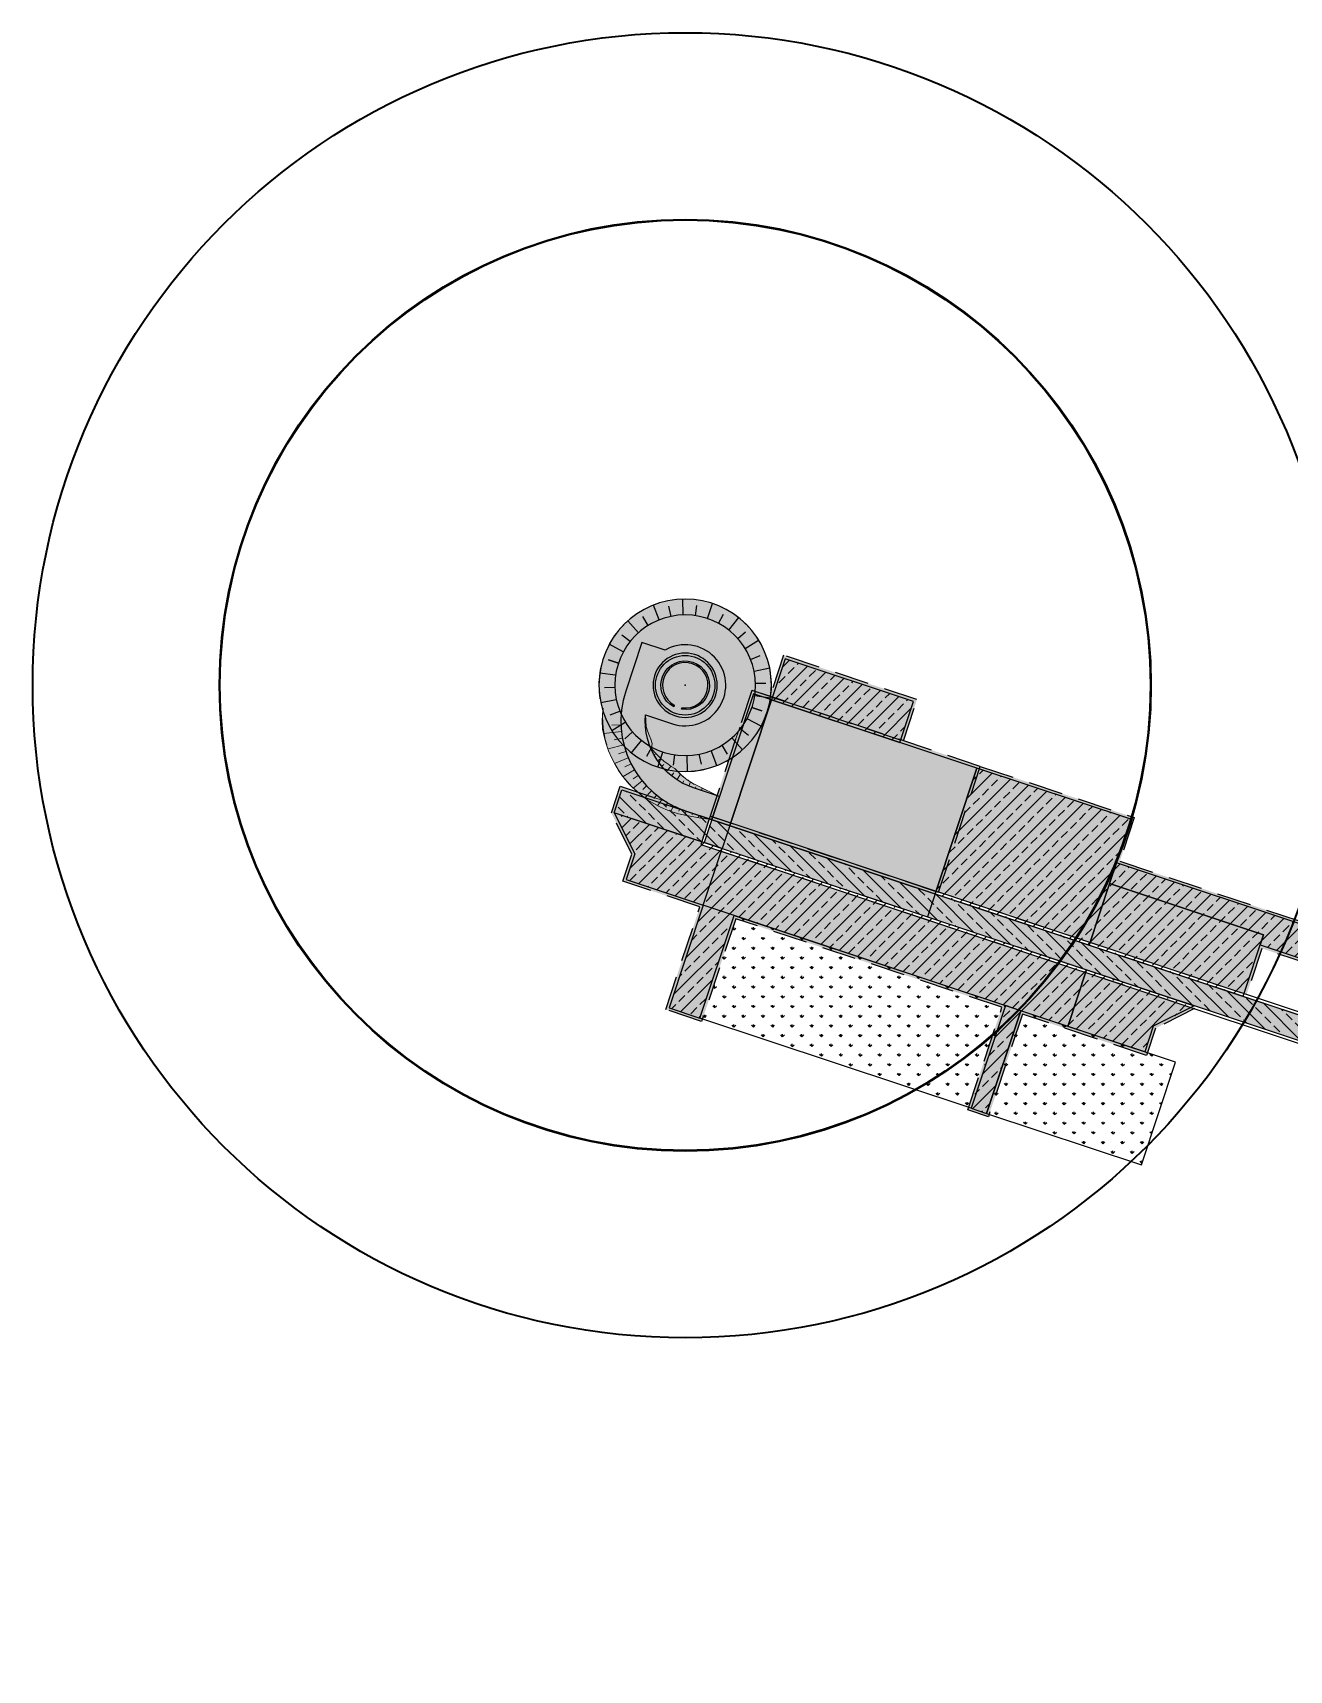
# Model space of a CAD drawing. Extents: x 466263 to 469319, y 5887365 to 5890189.
# Drawn here: x 467987.8 to 468220.1, y 5887468.1 to 5887770.8 of the extents above; entities that cross this region are included whole.
import ezdxf

# ---------------------------------------------------------------- set-up
doc = ezdxf.new("R2010")
doc.units = 0
doc.header["$MEASUREMENT"] = 0
doc.linetypes.add('VERDECKT', pattern=[9.524999999999995, 6.349999999999997, -3.174999999999998])
doc.layers.get('0').update_dxf_attribs({"linetype": 'CONTINUOUS'})
for name, color, linetype, transparency in [('UTEC -Flächen mit Böschung 0.5 m- KSF dauerhaft', 24, 'VERDECKT', 0.5), ('UTEC -Flächen mit Böschung 0.5 m- KSF temporär', 54, 'VERDECKT', 0.5), ('UTEC -Flächen mit Böschung 0.5 m- Zuwegung dauerhaft', 32, 'VERDECKT', 0.5), ('UTEC -Flächen- Fundament', 162, 'VERDECKT', 0.5), ('UTEC -Flächen- KSF Blattlager', 254, 'CONTINUOUS', 0.5), ('UTEC -Flächen- KSF dauerhaft', 252, 'CONTINUOUS', 0.5), ('UTEC -Flächen- KSF temporär', 254, 'CONTINUOUS', 0.5), ('UTEC -Flächen- Zuwegung dauerhaft', 33, 'CONTINUOUS', 0.5)]:
    doc.layers.add(name, color=color, linetype=linetype, transparency=transparency)
for name, color, linetype, lineweight in [('UTEC -WKA- Kreise - Baulast', 70, 'CONTINUOUS', 35), ('UTEC -WKA- Kreise - Rotor (ohne Exzentrizität)', 150, 'CONTINUOUS', 35), ('UTEC -WKA- Kreise - Rotorüberstrich (mit Exzentrizität)', 150, 'CONTINUOUS', 35)]:
    doc.layers.add(name, color=color, linetype=linetype, lineweight=lineweight)
for name, color, linetype in [('UTEC -WKA- Kreise - Standort', 10, 'CONTINUOUS'), ('UTEC -WKA- KSF Blattlager', 253, 'CONTINUOUS'), ('UTEC -WKA- KSF dauerhaft', 7, 'CONTINUOUS'), ('UTEC -WKA- KSF temporär', 253, 'CONTINUOUS'), ('UTEC -WKA- Turm & Fundament', 7, 'CONTINUOUS'), ('UTEC -WKA- Turm & Fundament Schraffur', 253, 'CONTINUOUS'), ('UTEC -Zuwegung- dauerhaft', 34, 'CONTINUOUS')]:
    doc.layers.add(name, color=color, linetype=linetype)
doc.layers.add('UTEC __Hilfslinien__', color=201, linetype='CONTINUOUS', plot=False)

# ---------------------------------------------------------------- blocks, each defined once
blk = doc.blocks.new('WKA - Fundament')
at = {"layer": 'UTEC -WKA- Turm & Fundament'}
for radius in [13, 5.94]:
    blk.add_circle((0, 0), radius, dxfattribs=at)
at = {"layer": 'UTEC -WKA- Turm & Fundament Schraffur'}
for points in [[(-2.2737e-12, 13), (-3.638e-12, 15.94399999999905)], [(-8.356238925919111, 9.958577760551632), (-10.24860564883261, 12.21381260109001)], [(-6.499999999992722, 11.25833024920166), (-7.457968019860345, 12.91757953163915)], [(-4.446261863225116, 12.21600407022015), (-5.453169165174356, 14.98245914581139)], [(-2.257426309660559, 12.8025007891606), (-2.590125111487167, 14.68932945537017)], [(2.257426309667605, 12.80250078915924), (2.590125111494669, 14.68932945537199)], [(4.446261863231483, 12.21600407021742), (5.453169165181633, 14.98245914581139)], [(6.499999999998181, 11.25833024919848), (7.457968019870349, 12.91757953164415)], [(8.356238925923435, 9.958577760547996), (10.24860564883988, 12.21381260109001)], [(-9.958577760542992, 8.356238925929574), (-11.42626991715178, 9.587778873221849)], [(9.958577760545948, 8.356238925925936), (11.42626991716611, 9.587778873227762)], [(-11.25833024919552, 6.500000000003637), (-13.80790903793104, 7.972000000000661)], [(11.25833024919734, 6.500000000000452), (13.80790903793831, 7.972000000000661)], [(-12.21600407021583, 4.446261863236486), (-14.01639502864964, 5.101550582148774)], [(12.21600407021651, 4.446261863234211), (14.01639502866737, 5.101550582152412)], [(-12.80250078915833, 2.2574263096717), (-15.70177481401924, 2.768646544721832)], [(-14.91593603973206, 0), (-13, 0)], [(-13, 0), (-14.91593603973206, 0)], [(12.80250078915855, 2.257426309670333), (15.70177481402652, 2.768646544721832)], [(13, 0), (14.91593603975116, 0)], [(14.91593603975116, 0), (13, 0)], [(-15.70177481402675, -2.768646544721375), (-12.80250078915878, -2.257426309669881)], [(15.70177481403402, -2.768646544721375), (12.80250078915901, -2.257426309668517)], [(-14.01639502865191, -5.101550582146046), (-12.21600407021674, -4.446261863233758)], [(14.01639502866965, -5.101550582150136), (12.21600407021765, -4.446261863231483)], [(-13.80790903793831, -7.972000000001571), (-11.25833024919689, -6.500000000001362)], [(-11.42626991715656, -9.587778873220033), (-9.958577760545722, -8.356238925925936)], [(11.42626991717065, -9.587778873225943), (9.958577760548678, -8.356238925922298)], [(13.80790903794559, -7.972000000001571), (11.2583302491987, -6.499999999998181)], [(-10.24860564884125, -12.21381260109047), (-8.356238925924117, -9.95857776054754)], [(-7.457968019866711, -12.91757953163869), (-6.499999999997726, -11.25833024919893)], [(7.457968019876942, -12.91757953164415), (6.500000000003183, -11.25833024919575)], [(10.24860564884852, -12.21381260109047), (8.356238925928206, -9.958577760543903)], [(-5.453169165181178, -14.98245914581184), (-4.446261863231028, -12.21600407021788)], [(-2.590125111494669, -14.68932945537244), (-2.257426309667605, -12.80250078915924)], [(1.04592e-11, -15.94400000000087), (9.0949e-12, -13)], [(2.590125111502401, -14.68932945537426), (2.257426309674654, -12.80250078915787)], [(5.453169165188455, -14.98245914581184), (4.446261863237396, -12.2160040702156)]]:
    blk.add_lwpolyline(points, dxfattribs=at)
blk.add_circle((0, 0), 15.944, dxfattribs=at)

msp = doc.modelspace()

# ---------------------------------------------------------------- hatches: boundary and pattern name
at = {"layer": 'UTEC -Flächen mit Böschung 0.5 m- KSF dauerhaft'}
h = msp.add_hatch(color=256, dxfattribs=at)
h.dxf.hatch_style = 1
h.paths.add_polyline_path([(468120.7235051699, 5887649.26169188), (468112.991238372, 5887626.013852192), (468155.2169063762, 5887611.969530866), (468162.9491731749, 5887635.217370553)])
at = {"layer": 'UTEC -Flächen mit Böschung 0.5 m- KSF temporär'}
h = msp.add_hatch(color=256, dxfattribs=at)
h.dxf.hatch_style = 1
h.paths.add_polyline_path([(468188.7332924746, 5887617.683711726), (468306.5608143899, 5887578.494098935), (468301.5111707667, 5887563.311836281), (468291.1863027036, 5887566.745903085), (468294.0527516611, 5887575.277270067), (468281.4132149746, 5887579.48119917), (468278.5727904366, 5887570.941176427), (468257.9751031481, 5887577.791998511), (468265.1917062434, 5887581.406244684), (468266.2309523212, 5887584.530842794), (468248.2020154203, 5887590.527294596), (468245.361590882, 5887581.987271853), (468224.7639035947, 5887588.838093936), (468231.980506688, 5887592.452340109), (468233.0197527667, 5887595.576938219), (468214.9908158654, 5887601.573390021), (468212.1503913275, 5887593.033367279), (468155.2169063762, 5887611.969530866), (468162.9491731749, 5887635.217370553), (468191.4159156502, 5887625.749288758)])
h.paths.add_polyline_path([(468151.2406237489, 5887647.542542778), (468126.5694469369, 5887655.748213663), (468124.0446251254, 5887648.157082338), (468148.7158019364, 5887639.951411451)])
edge = h.paths.add_edge_path()
edge.add_line((468202.5455211443, 5887590.431724203), (468195.32891805, 5887586.817478027))
edge.add_line((468195.32891805, 5887586.817478027), (468193.6584665193, 5887581.795097087))
edge.add_line((468193.6584665193, 5887581.795097087), (468170.7427388266, 5887589.416902931))
edge.add_line((468170.7427388266, 5887589.416902931), (468164.4306842975, 5887570.439074615))
edge.add_line((468164.4306842975, 5887570.439074615), (468160.6351186342, 5887571.70148552))
edge.add_line((468160.6351186342, 5887571.70148552), (468166.947173163, 5887590.679313838))
edge.add_line((468166.947173163, 5887590.679313838), (468117.747153252, 5887607.043315203))
edge.add_line((468117.747153252, 5887607.043315203), (468111.4350987221, 5887588.065486887))
edge.add_line((468111.4350987221, 5887588.065486887), (468104.792858812, 5887590.274705972))
edge.add_line((468104.792858812, 5887590.274705972), (468111.1049133412, 5887609.252534287))
edge.add_line((468111.1049133412, 5887609.252534287), (468096.8715421036, 5887613.986575185))
edge.add_line((468096.8715421036, 5887613.986575185), (468098.541993634, 5887619.008956124))
edge.add_line((468098.541993634, 5887619.008956124), (468094.7422614979, 5887626.59592098))
edge.add_line((468094.7422614979, 5887626.59592098), (468096.3856385939, 5887631.536899906))
edge.add_line((468096.3856385939, 5887631.536899906), (468104.6884384835, 5887628.775376049))
edge.add_arc((468114.0409400362, 5887643.693702645), 17.60754820276382, 237.9158422495276, 251.5819254124205)
edge.add_line((468108.4778641518, 5887626.988076633), (468112.8334370089, 5887625.539406485))
edge.add_line((468112.8334370089, 5887625.539406485), (468111.2554233766, 5887620.794949405))
edge.add_line((468111.2554233766, 5887620.794949405), (468202.5455211443, 5887590.431724203))
at = {"layer": 'UTEC -Flächen- Fundament'}
h = msp.add_hatch(color=256, dxfattribs=at)
h.dxf.hatch_style = 1
edge = h.paths.add_edge_path()
edge.add_line((468116.463452489, 5887636.453414002), (468120.7235051699, 5887649.26169188))
edge.add_line((468120.7235051699, 5887649.26169188), (468124.0446251254, 5887648.157082338))
edge.add_line((468124.0446251254, 5887648.157082338), (468124.2770540214, 5887648.85590325))
edge.add_arc((468108.3900000003, 5887650.202250348), 15.94399999939797, 355.1560476497608, 557.3213680116276)
edge.add_arc((468111.3354842767, 5887644.375273317), 18.19849336762634, 176.597891484099, 229.8315644383984)
edge.add_line((468099.5967861315, 5887630.468867356), (468104.6884384835, 5887628.775376049))
edge.add_arc((468114.0409400424, 5887643.69370265), 17.60754821080652, 237.9158422420145, 251.5819254000739)
edge.add_line((468108.4778641518, 5887626.988076633), (468112.8334370082, 5887625.539406485))
edge.add_line((468112.8334370082, 5887625.539406485), (468114.2720637988, 5887629.841143112))
edge.add_line((468114.2720637988, 5887629.841143112), (468110.2070134034, 5887631.855628058))
edge.add_arc((468115.5019371458, 5887642.136682915), 11.56444146571269, 222.8184701460047, 242.7507375691622, ccw=False)
edge.add_arc((468108.1150779614, 5887651.097687687), 16.85675262299243, 266.2728246750915, 299.6865022020679)
at = {"layer": 'UTEC -Flächen- KSF Blattlager'}
h = msp.add_hatch(dxfattribs=at)
h.set_pattern_fill('GRASS', color=256, scale=0.1)
h.set_pattern_definition([(90, (0, 0), (-1.796051224, 1.796051224), [0.4762500000000001, -3.115852448]), (45, (0, 0), (-1.79605122421383, 1.79605122421383), [0.4762500000000001, -2.06375]), (135, (0, 0), (-1.79605122421383, -1.79605122421383), [0.4762500000000001, -2.06375])])
h.paths.add_polyline_path([(468199.0351706697, 5887580.533727798), (468170.4260944822, 5887590.049150002), (468164.1140399531, 5887571.071321684), (468192.7231161409, 5887561.555899481)])
h.paths.add_polyline_path([(468161.2673657056, 5887572.018129865), (468111.1184543783, 5887588.697733957), (468117.4305089071, 5887607.675562275), (468167.5794202345, 5887590.995958182)])
at = {"layer": 'UTEC -Flächen- KSF dauerhaft'}
h = msp.add_hatch(dxfattribs=at)
h.set_pattern_fill('GRAVEL', color=256, scale=2)
h.set_pattern_definition([(228.012787504, (1.439999999999999, 2), (-16.00000000000012, -18), [0.269072, -26.6381760941474]), (184.969740728, (1.26, 1.8), (23.99999999999995, 2.00000000000007), [0.461736, -45.71184952245999]), (132.510447078, (0.8, 1.759999999999999), (20.00000000000023, -21.99999999999973), [0.325576, -32.2320651921994]), (267.273689006, (0.02, 1.26), (2.000000000000043, 40.00000000000003), [0.4204760000000002, -41.62711608325799]), (292.833654178, (0, 0.84), (-9.999999999999975, 24.00000000000006), [0.4123099999999999, -40.81874625617659]), (357.273689006, (0.16, 0.4600000000000001), (-40.00000000000003, 2.000000000000051), [0.4204760000000002, -41.62711608325799]), (37.6942404667, (0.58, 0.4400000000000003), (-26, -19.99999999999994), [0.556058, -55.049697097832]), (72.2553283749, (1.02, 0.7800000000000002), (14.00000000000005, 44.00000000000001), [0.5249759999999999, -51.97264299362679]), (121.429565615, (1.179999999999999, 1.28), (-16.00000000000004, 25.99999999999998), [0.4219000000000002, -41.76814621945799]), (175.236358309, (0.9599999999999999, 1.639999999999995), (21.99999999999997, -2.000000000000073), [0.4816640000000004, -23.6015251575846]), (222.397437798, (0.48, 1.679999999999999), (-23.99999999999993, -21.99999999999994), [0.622896, -61.6667500095898]), (138.814074834, (2, 1.239999999999997), (-14.00000000000006, 12), [0.212602, -21.04768962546939]), (171.46923439, (1.84, 1.379999999999999), (26, -3.99999999999999), [0.404474, -40.043022832314]), (225, (1.439999999999999, 1.439999999999999), (-2e-16, -1.999999999999864), [0.282842, -2.5455851247462]), (203.198590514, (1.3, 1.679999999999999), (9.999999999999975, 3.999999999999948), [0.152316, -15.0792302117278]), (291.801409486, (1.159999999999999, 1.62), (-1.999999999999366, 6.000000000000205), [0.215406, -10.554923614269]), (30.96375653209999, (1.239999999999997, 1.419999999999999), (6.000000000000102, 3.999999999999958), [0.349858, -11.3120457896906]), (161.565051177, (1.54, 1.6), (4.000000000000023, -1.999999999999953), [0.252982, -6.071573320336798]), (16.389540334, (0, 1.62), (19.99999999999993, 6.000000000000087), [0.3544, -35.0856902933388]), (70.3461759419, (0.34, 1.719999999999999), (-8.00000000000244, -22.00000000000679), [0.2973219999999999, -29.434815494638]), (293.198590514, (1.54, 2), (-3.999999999999941, 9.999999999999982), [0.30463, -14.9269162117278]), (343.610459666, (1.659999999999999, 1.719999999999999), (-19.99999999999993, 6.000000000000087), [0.3544, -35.08569029333799]), (339.44395478, (0, 0.38), (-10.00000000000007, 4.000000000000047), [0.3417599999999999, -16.74624749063499]), (294.775140569, (0.32, 0.26), (-10.00000000000001, 22.00000000000001), [0.286356, -28.349286126552]), (66.8014094864, (1.56, 0), (3.999999999999961, 9.99999999999994), [0.30463, -14.9269162117278]), (17.3540246363, (1.679999999999999, 0.28), (-25.99999999999996, -7.999999999999922), [0.335262, -33.19084722848]), (69.4439547804, (0.58, 0), (-4.000000000000013, -9.999999999999908), [0.17088, -16.91712749063499]), (101.309932474, (1.439999999999999, 0), (-1.999999999999926, 8.000000000000023), [0.10198, -10.0960590271856]), (165.963756532, (1.419999999999999, 0.1), (5.999999999999917, -2.000000000000002), [0.41231, -7.8339012512354]), (186.009005957, (1.02, 0.2), (20.00000000000009, 1.999999999999965), [0.3821, -37.82784634908561]), (303.690067526, (1.239999999999997, 1.239999999999997), (-1.999999999999974, 3.999999999999971), [0.2884439999999999, -6.922658550927999]), (353.157226587, (1.399999999999999, 1), (34.00000000000004, -4.000000000000103), [0.5035880000000001, -49.8551252480566]), (60.9453959009, (1.9, 0.9399999999999998), (-7.999999999999951, -13.99999999999995), [0.205912, -20.385348281974]), (90, (2, 1.12), (-1.999999999999999, 2), [0.12, -1.879999999999999]), (120.256437164, (0.98, 0.26), (8.000000000000018, -14.00000000000001), [0.277848, -27.50703997889961]), (48.01278750419999, (0.84, 0.5), (16, 17.99999999999995), [0.538144, -26.3691040941474]), (0, (1.199999999999999, 0.9), (2, 2), [0.5200000000000001, -1.479999999999999]), (325.304846469, (1.719999999999999, 0.9), (20.00000000000028, -13.99999999999965), [0.3162279999999999, -31.306548601684]), (254.0546040990001, (1.98, 0.72), (-2.000000000000073, -8.000000000000009), [0.291204, -14.269015778561]), (207.645975364, (1.9, 0.4400000000000003), (-37.9999999999999, -20.0000000000001), [0.47413, -46.93894836451878]), (175.42607874, (1.479999999999999, 0.22), (-25.99999999999991, 2.000000000000002), [0.501598, -49.6581468159378])])
edge = h.paths.add_edge_path()
edge.add_line((468114.7280949857, 5887629.651616492), (468109.8980764208, 5887631.258088005))
edge.add_arc((468114.0009118639, 5887643.593676409), 12.99999999878875, 174.9451601321623, 251.6027963359436, ccw=False)
edge.add_line((468101.0514711804, 5887644.739095967), (468106.0229795522, 5887643.085564731))
edge.add_arc((468108.3900000006, 5887650.20225035), 7.49999999984615, 251.6027963338316, 479.7924814373575)
edge.add_line((468104.66354936, 5887656.710980305), (468100.3935379886, 5887658.131192575))
edge.add_line((468100.3935379886, 5887658.131192575), (468097.3953120875, 5887649.116724125))
edge.add_arc((468114.0009118658, 5887643.59367641), 17.50000000153008, 161.6027963303321, 251.6027963314184)
edge.add_line((468108.4778641518, 5887626.988076633), (468113.3078827167, 5887625.381605121))
edge.add_line((468113.3078827167, 5887625.381605121), (468114.7280949857, 5887629.651616492))
edge = h.paths.add_edge_path(flags=16)
edge.add_arc((468108.3900000005, 5887650.20225035), 5.5, 0, 360)
h = msp.add_hatch(color=256, dxfattribs=at)
h.dxf.hatch_style = 1
h.paths.add_polyline_path([(468124.3612694701, 5887647.524835267), (468121.0401495146, 5887648.62944481), (468113.3078827167, 5887625.381605121), (468116.6290026721, 5887624.276995579)])
h.paths.add_polyline_path([(468162.3169261039, 5887634.900726209), (468124.3612694701, 5887647.524835267), (468116.6290026721, 5887624.276995579), (468154.5846593059, 5887611.652886521)])
at = {"layer": 'UTEC -Flächen- KSF temporär'}
h = msp.add_hatch(dxfattribs=at)
h.set_pattern_fill('ANSI33', color=256, scale=0.5)
h.set_pattern_definition([(45, (-1, 0), (-2.245064030267287, 2.245064030267287), []), (45, (1.245064999999998, 0), (-2.245064030267287, 2.245064030267287), [1.587499999999999, -0.79375])])
h.paths.add_polyline_path([(468339.9236719391, 5887566.870631149), (468188.1010454043, 5887617.367067381), (468186.8386344985, 5887613.571501718), (468215.3053769736, 5887604.103419924), (468214.6741715208, 5887602.205637092), (468233.6519998377, 5887595.893582564), (468234.2832052905, 5887597.791365395), (468248.5165765283, 5887593.057324497), (468247.8853710754, 5887591.159541666), (468266.8631993922, 5887584.847487138), (468267.494404845, 5887586.745269969), (468281.7277760828, 5887582.011229072), (468281.0965706297, 5887580.113446241), (468300.0743989466, 5887573.801391712), (468300.7056043996, 5887575.699174544), (468314.9389756372, 5887570.965133647), (468314.3077701843, 5887569.067350815), (468338.0300555803, 5887561.177282655)])
h.paths.add_polyline_path([(468314.9389756372, 5887570.965133647), (468300.7056043996, 5887575.699174544), (468298.8119880409, 5887570.005826047), (468291.2250231871, 5887566.206093914), (468311.1517429199, 5887559.578436658)])
h.paths.add_polyline_path([(468281.7277760828, 5887582.011229072), (468267.494404845, 5887586.745269969), (468265.6007884864, 5887581.051921475), (468258.0138236327, 5887577.252189337), (468277.9405433653, 5887570.624532083)], flags=17)
h.paths.add_polyline_path([(468215.3053769736, 5887604.103419924), (468186.8386344985, 5887613.571501718), (468183.0514017811, 5887602.184804727), (468211.5181442564, 5887592.716722934)])
h.paths.add_polyline_path([(468248.5165765283, 5887593.057324497), (468234.2832052905, 5887597.791365395), (468232.3895889319, 5887592.0980169), (468224.8026240782, 5887588.298284763), (468244.729343811, 5887581.670627509)], flags=17)
h.paths.add_polyline_path([(468154.5846593059, 5887611.652886521), (468183.0514017811, 5887602.184804727), (468190.783668579, 5887625.432644415), (468162.3169261039, 5887634.900726209)])
h.paths.add_polyline_path([(468170.4260944822, 5887590.049150002), (468167.5794202345, 5887590.995958182), (468161.2673657056, 5887572.018129865), (468164.1140399531, 5887571.071321684)])
h.paths.add_polyline_path([(468117.4305089071, 5887607.675562275), (468111.7371604123, 5887609.569178634), (468105.4251058832, 5887590.591350316), (468111.1184543783, 5887588.697733957)])
h.paths.add_polyline_path([(468179.108450937, 5887587.161385056), (468111.7371604123, 5887609.569178634), (468115.2087904031, 5887620.006984207), (468182.580080928, 5887597.59919063)])
h.paths.add_polyline_path([(468182.580080928, 5887597.59919063), (468202.5068006606, 5887590.971533374), (468194.9198358068, 5887587.171801238), (468193.3418221746, 5887582.427344157), (468179.108450937, 5887587.161385056)])
h.paths.add_polyline_path([(468115.2087904031, 5887620.006984207), (468095.2820706703, 5887626.634641462), (468099.0818028068, 5887619.047676609), (468097.5037891746, 5887614.303219529), (468111.7371604123, 5887609.569178634)])
h.paths.add_polyline_path([(468150.6083766777, 5887647.225898432), (468126.8860912815, 5887655.115966594), (468124.3612694701, 5887647.524835267), (468148.0835548661, 5887639.634767106)])
h = msp.add_hatch(dxfattribs=at)
h.set_pattern_fill('ANSI33', color=256, scale=0.5, angle=90)
h.set_pattern_definition([(135, (-1, 0), (-2.245064030267287, -2.245064030267287), []), (135, (-0.9999999999999998, 2.245065), (-2.245064030267287, -2.245064030267287), [1.587499999999999, -0.79375])])
h.paths.add_polyline_path([(468333.4538160468, 5887547.418357122), (468095.2820706703, 5887626.634641462), (468096.7022829395, 5887630.904652834), (468334.8740283159, 5887551.688368496)])
at = {"layer": 'UTEC -Flächen- Zuwegung dauerhaft', "linetype": 'ByBlock', "transparency": 33554687}
h = msp.add_hatch(color=256, dxfattribs=at)
h.dxf.hatch_style = 1
edge = h.paths.add_edge_path()
edge.add_arc((468571.8935539497, 5887475.896195176), 2.750000001197772, 251.7160832827831, 339.5648113219718, ccw=False)
edge.add_line((468571.0308076308, 5887473.28503283), (468505.978431448, 5887494.778784075))
edge.add_line((468505.978431448, 5887494.778784075), (468113.3078827167, 5887625.381605121))
edge.add_line((468113.3078827167, 5887625.381605121), (468111.8876704477, 5887621.111593752))
edge.add_line((468111.8876704477, 5887621.111593752), (468504.5582191789, 5887490.508772704))
edge.add_line((468504.5582191789, 5887490.508772704), (468569.6190409272, 5887469.012221721))
edge.add_arc((468571.8935539509, 5887475.896195175), 7.24999999995859, 251.7160832607949, 271.8557816809544)
edge.add_line((468572.1283367739, 5887468.649997756), (468574.4704902201, 5887474.936039218))

# ---------------------------------------------------------------- linework, layer by layer
at = {"layer": 'UTEC -Flächen mit Böschung 0.5 m- KSF dauerhaft'}
msp.add_lwpolyline([(468120.7235051699, 5887649.26169188), (468112.991238372, 5887626.013852192), (468155.2169063762, 5887611.969530866), (468162.9491731749, 5887635.217370553)], close=True, dxfattribs=at)
at = {"layer": 'UTEC -Flächen mit Böschung 0.5 m- KSF temporär'}
for points in [[(468151.2406237489, 5887647.542542778), (468126.5694469369, 5887655.748213663), (468124.0446251254, 5887648.157082338), (468148.7158019364, 5887639.951411451)], [(468188.7332924746, 5887617.683711726), (468306.5608143899, 5887578.494098935), (468301.5111707667, 5887563.311836281), (468291.1863027036, 5887566.745903085), (468294.0527516611, 5887575.277270067), (468281.4132149746, 5887579.48119917), (468278.5727904366, 5887570.941176427), (468257.9751031481, 5887577.791998511), (468265.1917062434, 5887581.406244684), (468266.2309523212, 5887584.530842794), (468248.2020154203, 5887590.527294596), (468245.361590882, 5887581.987271853), (468224.7639035947, 5887588.838093936), (468231.980506688, 5887592.452340109), (468233.0197527667, 5887595.576938219), (468214.9908158654, 5887601.573390021), (468212.1503913275, 5887593.033367279), (468155.2169063762, 5887611.969530866), (468162.9491731749, 5887635.217370553), (468191.4159156502, 5887625.749288758)]]:
    msp.add_lwpolyline(points, close=True, dxfattribs=at)
msp.add_lwpolyline([(468202.5455211443, 5887590.431724203), (468195.32891805, 5887586.817478027), (468193.6584665193, 5887581.795097087), (468170.7427388266, 5887589.416902931), (468164.4306842975, 5887570.439074615), (468160.6351186342, 5887571.70148552), (468166.947173163, 5887590.679313838), (468117.747153252, 5887607.043315203), (468111.4350987221, 5887588.065486887), (468104.792858812, 5887590.274705972), (468111.1049133412, 5887609.252534287), (468096.8715421036, 5887613.986575185), (468098.541993634, 5887619.008956124), (468094.7422614979, 5887626.59592098), (468096.3856385939, 5887631.536899906), (468104.6884384835, 5887628.775376049, 0.059700311974428), (468108.4778641518, 5887626.988076633), (468112.8334370089, 5887625.539406485), (468111.2554233766, 5887620.794949405)], format="xyb", close=True, dxfattribs=at)
at = {"layer": 'UTEC -Flächen mit Böschung 0.5 m- Zuwegung dauerhaft', "linetype": 'ByBlock'}
msp.add_lwpolyline([(468574.47049022, 5887474.936039218), (468574.001956353, 5887475.110613029, -0.4032586375194513), (468571.1876705977, 5887473.759789619), (468506.1357637365, 5887495.253385797), (468112.991238372, 5887626.013852192), (468111.2554233766, 5887620.794949405), (468504.4008868601, 5887490.034170991), (468569.46217796, 5887468.537464932, 0.0831807028971726), (468571.9406753601, 5887468.150260002)], format="xyb", close=True, dxfattribs=at)
at = {"layer": 'UTEC -Flächen- Fundament', "lineweight": 20}
msp.add_lwpolyline([(468116.463452489, 5887636.453414002), (468120.7235051699, 5887649.26169188), (468124.0446251254, 5887648.157082338), (468124.2770540214, 5887648.85590325, 1.214881448205386), (468093.1690631196, 5887645.455228497, 0.2365451246266793), (468099.5967861315, 5887630.468867356), (468104.6884384835, 5887628.775376049, 0.0597003119555851), (468108.4778641518, 5887626.988076633), (468112.8334370082, 5887625.539406485), (468114.2720637988, 5887629.841143112), (468110.2070134034, 5887631.855628058, -0.0871908699648406), (468107.0192944535, 5887634.276588808, 0.1468365393637837)], format="xyb", close=True, dxfattribs=at)
at = {"layer": 'UTEC -WKA- Kreise - Baulast'}
msp.add_circle((468108.3899999999, 5887650.20225035), 120.6039999999998, dxfattribs=at)
at = {"layer": 'UTEC -WKA- Kreise - Rotor (ohne Exzentrizität)'}
msp.add_circle((468108.3899999999, 5887650.20225035), 86, dxfattribs=at)
at = {"layer": 'UTEC -WKA- Kreise - Rotorüberstrich (mit Exzentrizität)'}
msp.add_circle((468108.3899999999, 5887650.20225035), 86.09799999999996, dxfattribs=at)
at = {"layer": 'UTEC -WKA- Kreise - Standort', "color": 6, "linetype": 'ByBlock'}
msp.add_point((468108.3899999999, 5887650.20225035), dxfattribs=at)
at = {"layer": 'UTEC -WKA- KSF Blattlager'}
for points in [[(468161.2673657056, 5887572.018129865), (468111.1184543783, 5887588.697733957), (468117.4305089071, 5887607.675562275), (468167.5794202345, 5887590.995958182)], [(468199.0351706697, 5887580.533727798), (468170.4260944822, 5887590.049150002), (468164.1140399531, 5887571.071321684), (468192.7231161409, 5887561.555899481)]]:
    msp.add_lwpolyline(points, close=True, dxfattribs=at)
at = {"layer": 'UTEC -WKA- KSF dauerhaft'}
msp.add_lwpolyline([(468114.7280949857, 5887629.651616492), (468109.8980764208, 5887631.258088005, -0.3475404855923581), (468101.0514711804, 5887644.739095967), (468106.0229795522, 5887643.085564731, 1.542658710510289), (468104.66354936, 5887656.710980305), (468100.3935379886, 5887658.131192575), (468097.3953120875, 5887649.116724125, 0.4142135623730952), (468108.4778641518, 5887626.988076633), (468113.3078827167, 5887625.381605121)], format="xyb", close=True, dxfattribs=at)
for points in [[(468124.3612694701, 5887647.524835267), (468121.0401495146, 5887648.62944481), (468113.3078827167, 5887625.381605121), (468116.6290026721, 5887624.276995579)], [(468162.3169261039, 5887634.900726209), (468124.3612694701, 5887647.524835267), (468116.6290026721, 5887624.276995579), (468154.5846593059, 5887611.652886521)]]:
    msp.add_lwpolyline(points, close=True, dxfattribs=at)
msp.add_circle((468108.3900000005, 5887650.20225035), 5.5, dxfattribs=at)
at = {"layer": 'UTEC -WKA- KSF temporär'}
for points in [[(468150.6083766777, 5887647.225898432), (468126.8860912815, 5887655.115966594), (468124.3612694701, 5887647.524835267), (468148.0835548661, 5887639.634767106)], [(468154.5846593059, 5887611.652886521), (468183.0514017811, 5887602.184804727), (468190.783668579, 5887625.432644415), (468162.3169261039, 5887634.900726209)], [(468333.4538160468, 5887547.418357122), (468095.2820706703, 5887626.634641462), (468096.7022829395, 5887630.904652834), (468334.8740283159, 5887551.688368496)], [(468115.2087904031, 5887620.006984207), (468095.2820706703, 5887626.634641462), (468099.0818028068, 5887619.047676609), (468097.5037891746, 5887614.303219529), (468111.7371604123, 5887609.569178634)], [(468179.108450937, 5887587.161385056), (468111.7371604123, 5887609.569178634), (468115.2087904031, 5887620.006984207), (468182.580080928, 5887597.59919063)], [(468339.9236719391, 5887566.870631149), (468188.1010454043, 5887617.367067381), (468186.8386344985, 5887613.571501718), (468215.3053769736, 5887604.103419924), (468214.6741715208, 5887602.205637092), (468233.6519998377, 5887595.893582564), (468234.2832052905, 5887597.791365395), (468248.5165765283, 5887593.057324497), (468247.8853710754, 5887591.159541666), (468266.8631993922, 5887584.847487138), (468267.494404845, 5887586.745269969), (468281.7277760828, 5887582.011229072), (468281.0965706297, 5887580.113446241), (468300.0743989466, 5887573.801391712), (468300.7056043996, 5887575.699174544), (468314.9389756372, 5887570.965133647), (468314.3077701843, 5887569.067350815), (468338.0300555803, 5887561.177282655)], [(468215.3053769736, 5887604.103419924), (468186.8386344985, 5887613.571501718), (468183.0514017811, 5887602.184804727), (468211.5181442564, 5887592.716722934)], [(468117.4305089071, 5887607.675562275), (468111.7371604123, 5887609.569178634), (468105.4251058832, 5887590.591350316), (468111.1184543783, 5887588.697733957)], [(468182.580080928, 5887597.59919063), (468202.5068006606, 5887590.971533374), (468194.9198358068, 5887587.171801238), (468193.3418221746, 5887582.427344157), (468179.108450937, 5887587.161385056)], [(468170.4260944822, 5887590.049150002), (468167.5794202345, 5887590.995958182), (468161.2673657056, 5887572.018129865), (468164.1140399531, 5887571.071321684)]]:
    msp.add_lwpolyline(points, close=True, dxfattribs=at)
at = {"layer": 'UTEC -WKA- Turm & Fundament'}
msp.add_lwpolyline([(468107.7974424431, 5887646.044260987, 11.10999092558237), (468106.3741053196, 5887646.517665078), (468106.2779832565, 5887646.228664404, -11.91607978309962), (468107.7013203803, 5887645.755260314)], format="xyb", close=True, dxfattribs=at)
at = {"layer": 'UTEC -WKA- Turm & Fundament Schraffur', "lineweight": 20}
for points in [[(468113.3078827167, 5887625.381605121), (468112.3108705064, 5887625.505248109), (468111.3088452166, 5887625.644750679), (468110.2980023633, 5887625.824810283), (468109.3072445249, 5887625.998189583), (468108.3231669929, 5887626.191653895), (468108.0888712178, 5887626.224967236), (468107.1784093428, 5887626.438560658), (468106.0001178742, 5887626.785848404), (468104.8284626164, 5887627.220156511), (468103.7036135992, 5887627.728124373), (468102.5854007929, 5887628.323112599), (468101.5073139207, 5887628.971675562), (468100.4693088867, 5887629.740748616), (468099.4915148017, 5887630.5567161), (468098.5404419423, 5887631.453023642), (468097.6495800318, 5887632.396225617), (468096.8322896827, 5887633.426492052), (468096.081890589, 5887634.523737935), (468096.0618055742, 5887634.530418242), (468095.391702444, 5887635.667878249), (468094.7617252477, 5887636.858912992), (468094.2388093361, 5887638.10356657), (468093.7761043734, 5887639.395114578), (468093.4137803889, 5887640.720196407), (468093.1250720615, 5887642.065407346), (468093.0981744539, 5887642.252808689), (468093.0706154138, 5887643.444240293), (468093.1098594379, 5887644.836522045), (468093.2185678154, 5887645.97257596)], [(468114.7280949857, 5887629.651616492), (468113.8160326124, 5887630.03066973), (468112.9187990639, 5887630.485239235), (468112.0014805006, 5887630.946489046), (468111.104246952, 5887631.401058553), (468110.2070134034, 5887631.855628058), (468109.9927585476, 5887631.949196443), (468109.4503749583, 5887632.263435417), (468108.7740324765, 5887632.711456901), (468108.1579009435, 5887633.206372817), (468107.5685347317, 5887633.714693443), (468107.019294454, 5887634.276588805), (468106.4834588844, 5887634.811718847), (468105.8071604982, 5887635.192804983), (468105.1575833378, 5887635.654231172), (468104.5146864835, 5887636.135742382), (468103.905235257, 5887636.650743315), (468103.3225052561, 5887637.246084307), (468102.7464555618, 5887637.861510309), (468102.7263705469, 5887637.868190616), (468102.1904467864, 5887638.537191357), (468102.2701695086, 5887639.447565042), (468102.0420689892, 5887640.237252258), (468101.7135874919, 5887640.993405653), (468101.4386366369, 5887641.776368464), (468101.1971314094, 5887642.592820997), (468101.0514711804, 5887644.739095967)]]:
    msp.add_lwpolyline(points, dxfattribs=at)
at = {"layer": 'UTEC -WKA- Turm & Fundament Schraffur', "lineweight": 13}
for points in [[(468096.5145550813, 5887642.902788252), (468094.8380967122, 5887642.856373329)], [(468096.610280015, 5887641.640237426), (468093.2929175364, 5887641.295761052)], [(468096.7947046773, 5887640.400490819), (468095.2415167316, 5887640.112288522)], [(468097.0677139709, 5887639.175893133), (468094.1248031721, 5887638.431474827)], [(468097.8698939304, 5887636.80837904), (468095.3314033042, 5887635.754854517)], [(468097.4307959654, 5887637.965065652), (468096.0531409705, 5887637.522424007)], [(468102.0894847493, 5887638.386191023), (468102.2306609114, 5887638.456895396)], [(468102.6408963552, 5887637.273071407), (468102.8605499167, 5887637.399731353)], [(468103.2982681119, 5887636.214420574), (468103.9253202718, 5887636.644063007)], [(468099.0009942482, 5887634.579661129), (468096.9126738372, 5887633.332835475)], [(468098.3988315058, 5887635.667448526), (468097.2327993995, 5887635.100140393)], [(468099.6823028965, 5887633.532491728), (468098.7470022954, 5887632.878883308)], [(468104.0563042745, 5887635.220816691), (468104.4548282986, 5887635.553365147)], [(468104.9130591685, 5887634.297928276), (468105.7937557899, 5887635.219570303)], [(468105.8411871776, 5887633.473454425), (468106.2898622847, 5887634.028447368)], [(468106.8458574837, 5887632.739866168), (468107.5216403002, 5887633.774904393)], [(468100.4372282415, 5887632.535806517), (468098.7882747123, 5887631.192138927)], [(468101.2630032493, 5887631.593856241), (468100.5488552268, 5887630.918863703)], [(468102.151949141, 5887630.715319279), (468100.9313965126, 5887629.386295516)], [(468107.9241410769, 5887632.101380869), (468108.165022205, 5887632.557104326)], [(468109.0619518537, 5887631.568424897), (468109.3633104972, 5887632.337006979)], [(468110.238314944, 5887631.144924155), (468110.3411486778, 5887631.454104145)], [(468111.4233308146, 5887630.750786077), (468111.5595660805, 5887631.160391139)], [(468103.0894926113, 5887629.911902775), (468102.5847834559, 5887629.260207509)], [(468104.1119707439, 5887629.155572533), (468103.2903903777, 5887627.947995715)], [(468105.1612702679, 5887628.490341135), (468104.8413822742, 5887627.929680047)], [(468106.2583910335, 5887627.899621129), (468105.7628576846, 5887626.873795795)], [(468107.401897815, 5887627.38556074), (468107.2115463019, 5887626.940597838)], [(468108.577082498, 5887626.955076459), (468108.3231669929, 5887626.191653895)], [(468109.7620983685, 5887626.560938381), (468109.6685102176, 5887626.279556172)], [(468110.9471142391, 5887626.166800304), (468110.8067639432, 5887625.744822988)], [(468112.1321301096, 5887625.772662222), (468112.0919844101, 5887625.651960131)]]:
    msp.add_lwpolyline(points, dxfattribs=at)
at = {"layer": 'UTEC -Zuwegung- dauerhaft', "linetype": 'ByBlock', "const_width": 0.2}
msp.add_lwpolyline([(468574.4704902201, 5887474.936039218, -0.4032586375281785), (468571.0308076308, 5887473.28503283), (468505.978431448, 5887494.778784075), (468113.3078827167, 5887625.381605121), (468111.8876704477, 5887621.111593752), (468504.5582191789, 5887490.508772704), (468569.6190409272, 5887469.012221721, 0.088102911353345), (468572.1283367739, 5887468.649997756)], format="xyb", close=True, dxfattribs=at)
at = {"layer": 'UTEC __Hilfslinien__'}
for points in [[(468113.3078827167, 5887625.381605121), (468111.8876704477, 5887621.111593752)], [(468116.6290026721, 5887624.276995579), (468115.2087904031, 5887620.006984207)], [(468154.5846593059, 5887611.652886521), (468153.1644470368, 5887607.38287515)]]:
    msp.add_lwpolyline(points, dxfattribs=at)

# ---------------------------------------------------------------- block references
at = {"xscale": -1, "rotation": 341.6027963344717}
msp.add_blockref('WKA - Fundament', (468108.3900000005, 5887650.20225035), dxfattribs=at)

doc.saveas('drawing.dxf')
